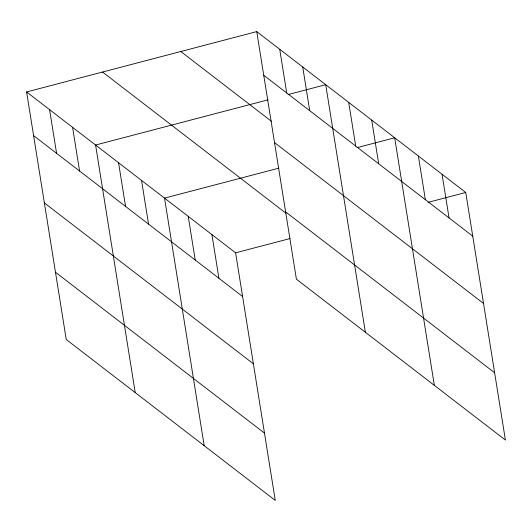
<?xml version="1.0" encoding="UTF-8"?>
<svg xmlns="http://www.w3.org/2000/svg" width="532" height="532" viewBox="0 0 532 532"><rect width="100%" height="100%" fill="white"/><g stroke="black" fill="none" stroke-linecap="round" stroke-linejoin="round"><path stroke-width="0.8" d="M26.6 91.943L235.603 252.826L275.257 500.399L66.254 339.522L26.6 91.943L256.743 31.601L465.746 192.478L505.4 440.057L296.397 279.174L256.743 31.601M268.155 99.783L95.574 145.037L135.228 392.609M288.138 94.543L325.71 84.694L365.371 332.267M278.815 168.165L164.541 198.123L204.195 445.703M357.112 147.637L394.684 137.781L434.338 385.354M235.603 252.826L289.967 238.569M428.174 202.333L465.746 192.478M263.739 75.291L472.742 236.175M180.794 51.511L271.44 121.289M274.519 142.576L483.522 303.453M285.618 211.896L494.62 372.772M102.55 72.033L285.89 213.159M33.596 135.633L242.599 296.517M44.375 202.918L253.378 363.795M55.481 272.238L264.484 433.115M442.059 174.25L449.055 217.94M418.371 156.016L425.367 199.706M371.695 120.086L378.691 163.776M348.706 102.39L355.702 146.081M302.721 66.992L309.724 110.689M279.732 49.296L286.728 92.987M211.916 234.592L218.911 278.283M188.228 216.358L195.231 260.048M141.552 180.428L148.548 224.118M118.563 162.732L125.559 206.423M72.578 127.334L79.581 171.031M49.589 109.639L56.591 153.336"/></g></svg>
